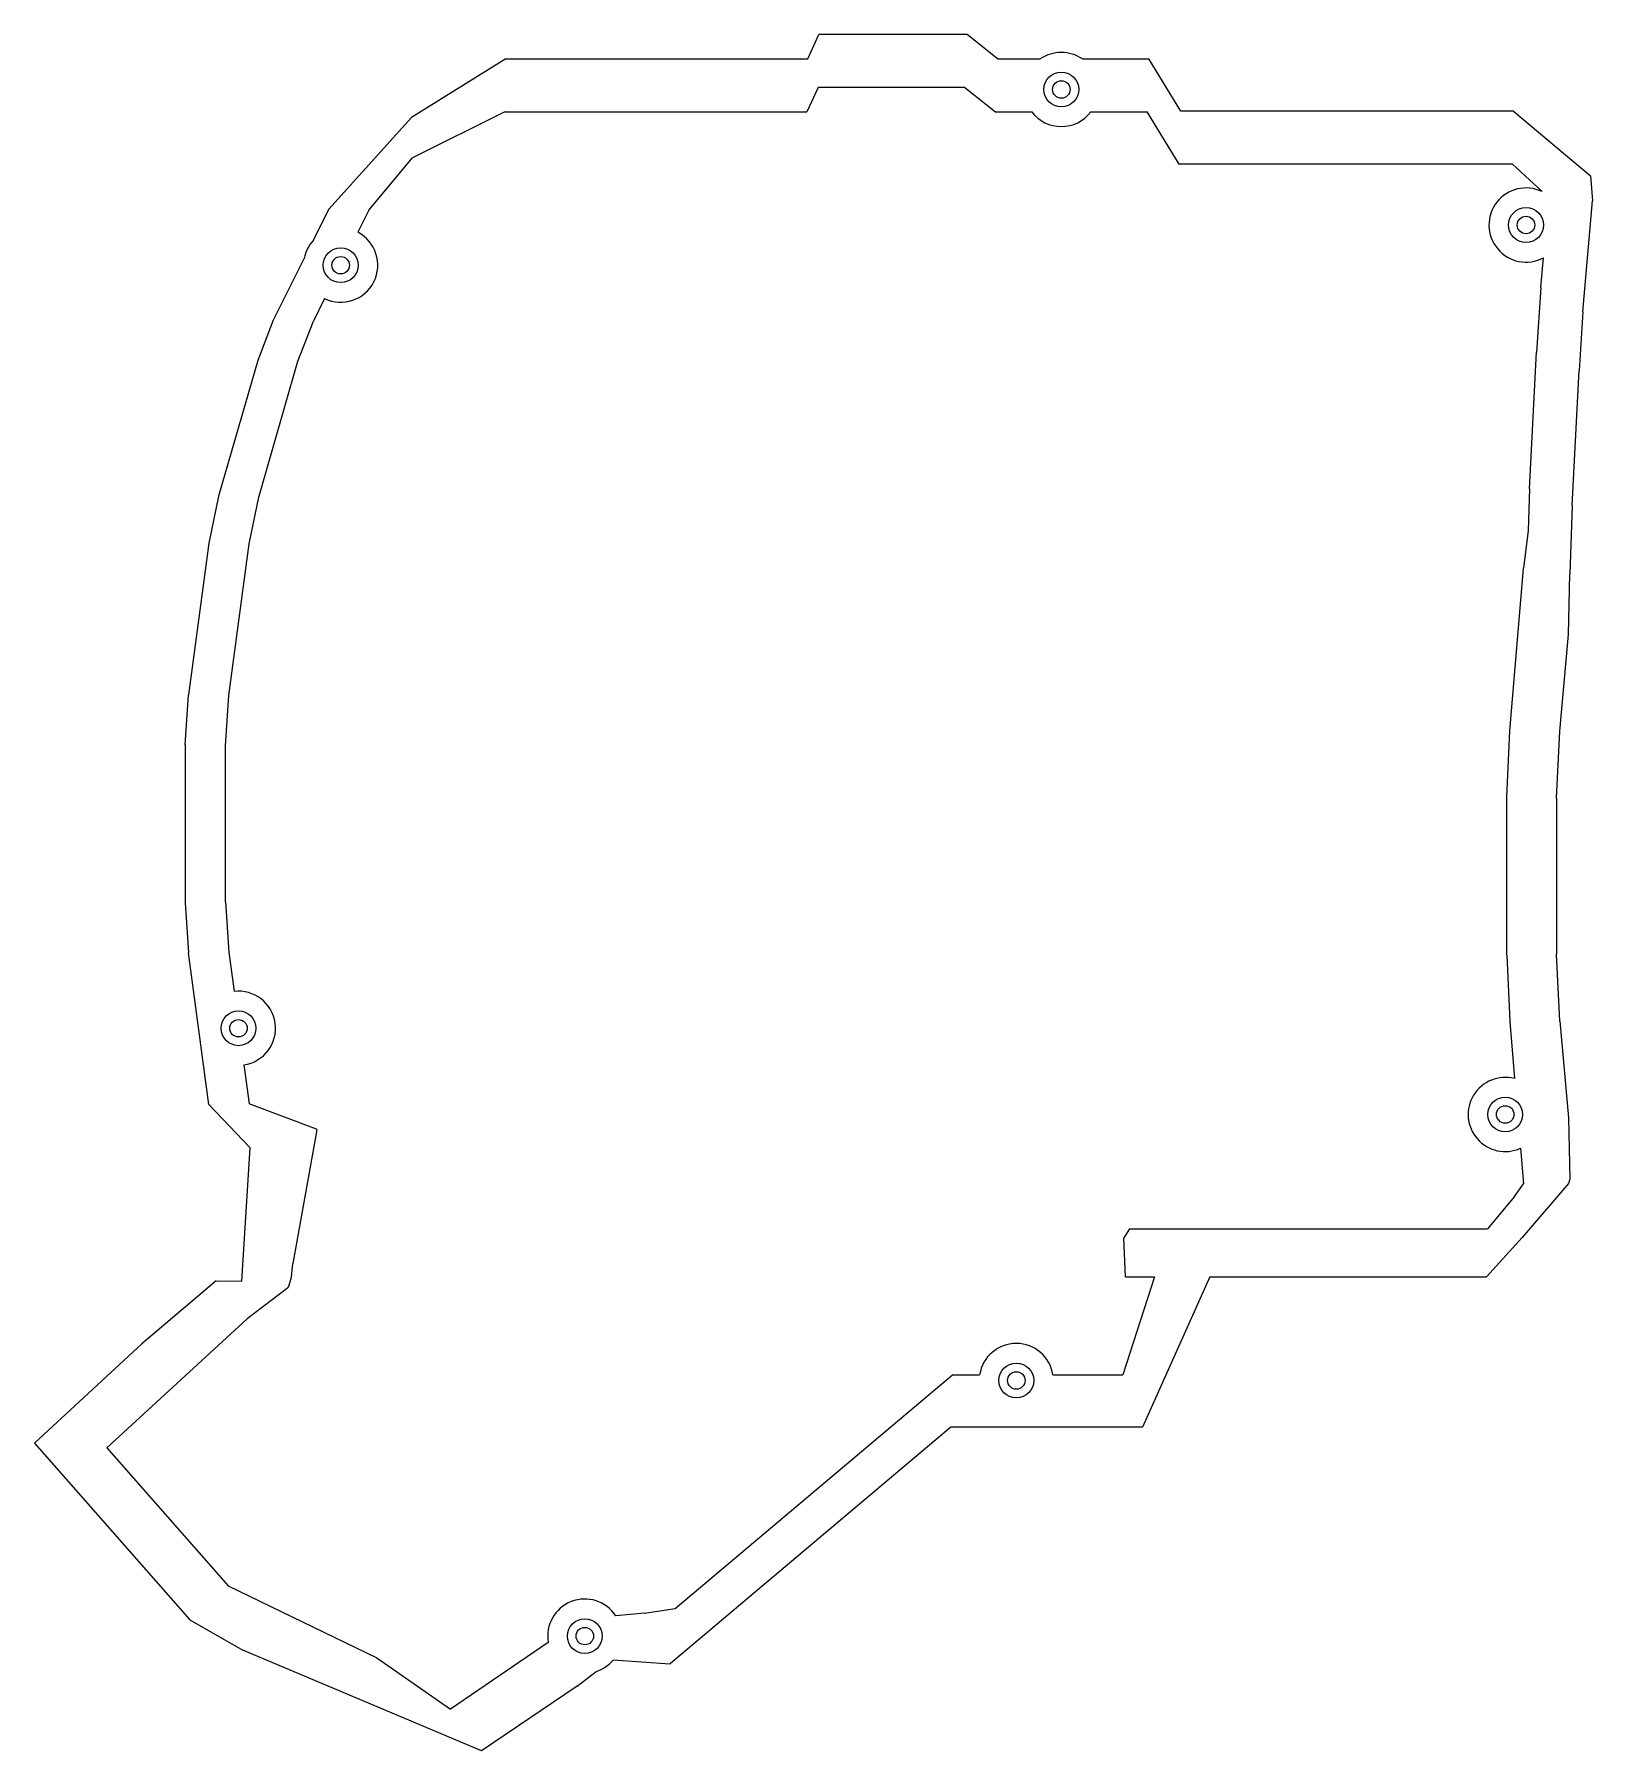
# Model space of a CAD drawing. Header units: metres. Extents: x -111 to 68, y -106 to 91.
import ezdxf

# ---------------------------------------------------------------- set-up
doc = ezdxf.new("R2010")
doc.units = ezdxf.units.M

msp = doc.modelspace()

# ---------------------------------------------------------------- linework, layer by layer
for p, q in [((-22.49, 87.7, -5), (-21.23, 90.52, -5)), ((-22.49, 87.7), (-21.23, 90.52)), ((-4.22, 90.52, -5), (-21.23, 90.52, -5)), ((-21.23, 90.52, -5), (-21.23, 90.52)), ((-4.22, 90.52), (-21.23, 90.52)), ((-0.74, 87.7, -5), (-4.22, 90.52, -5)), ((-4.22, 90.52, -5), (-4.22, 90.52)), ((-0.74, 87.7), (-4.22, 90.52)), ((-57.09, 87.7, -5), (-67.91, 80.97, -5)), ((-57.09, 87.7), (-67.91, 80.97)), ((-57.09, 87.7, -5), (-22.49, 87.7, -5)), ((-57.09, 87.7, -5), (-57.09, 87.7)), ((-57.09, 87.7), (-22.49, 87.7)), ((-22.49, 87.7, -5), (-22.49, 87.7)), ((-0.74, 87.7, -5), (4.17, 87.7, -5)), ((-0.74, 87.7, -5), (-0.74, 87.7)), ((-0.74, 87.7), (4.17, 87.7)), ((4.17, 87.7, -5), (4.17, 87.7)), ((9.01, 87.7, -5), (16.64, 87.7, -5)), ((9.01, 87.7, -5), (9.01, 87.7)), ((9.01, 87.7), (16.64, 87.7)), ((20.28, 81.7, -5), (16.64, 87.7, -5)), ((16.64, 87.7, -5), (16.64, 87.7)), ((20.28, 81.7), (16.64, 87.7)), ((-21.28, 84.44), (-22.58, 81.62)), ((-21.28, 84.44, -2), (-22.58, 81.62, -2)), ((-4.46, 84.44), (-21.28, 84.44)), ((-4.46, 84.44, -2), (-21.28, 84.44, -2)), ((-21.28, 84.44, -2), (-21.28, 84.44)), ((-4.46, 84.44), (-0.95, 81.62)), ((-4.46, 84.44, -2), (-0.95, 81.62, -2)), ((-4.46, 84.44, -2), (-4.46, 84.44)), ((7.59, 84.2, -4), (7.59, 84.2)), ((8.59, 84.2, -5), (8.59, 84.2, -4)), ((-77.41, 70.47, -5), (-67.91, 80.97, -5)), ((-77.41, 70.47), (-67.91, 80.97)), ((-67.91, 80.97, -5), (-67.91, 80.97)), ((-57.21, 81.62), (-67.81, 76.37)), ((-57.21, 81.62, -2), (-67.81, 76.37, -2)), ((-57.21, 81.62), (-22.58, 81.62)), ((-57.21, 81.62, -2), (-22.58, 81.62, -2)), ((-57.21, 81.62, -2), (-57.21, 81.62)), ((-22.58, 81.62, -2), (-22.58, 81.62)), ((-0.95, 81.62), (3.21, 81.62)), ((-0.95, 81.62, -2), (3.21, 81.62, -2)), ((-0.95, 81.62, -2), (-0.95, 81.62)), ((3.21, 81.62, -2), (3.21, 81.62)), ((9.98, 81.62), (16.44, 81.62)), ((9.98, 81.62, -2), (16.44, 81.62, -2)), ((9.98, 81.62, -2), (9.98, 81.62)), ((20.1, 75.62), (16.44, 81.62)), ((20.1, 75.62, -2), (16.44, 81.62, -2)), ((16.44, 81.62, -2), (16.44, 81.62)), ((58.46, 81.7, -5), (20.28, 81.7, -5)), ((20.28, 81.7, -5), (20.28, 81.7)), ((58.46, 81.7), (20.28, 81.7)), ((58.46, 81.7, -5), (67.28, 74.28, -5)), ((58.46, 81.7, -5), (58.46, 81.7)), ((58.46, 81.7), (67.28, 74.28)), ((-72.81, 70.37), (-67.81, 76.37)), ((-72.81, 70.37, -2), (-67.81, 76.37, -2)), ((-67.81, 76.37, -2), (-67.81, 76.37)), ((58.32, 75.62), (20.1, 75.62)), ((58.32, 75.62, -2), (20.1, 75.62, -2)), ((20.1, 75.62, -2), (20.1, 75.62)), ((58.32, 75.62), (61.73, 72.49)), ((58.32, 75.62, -2), (61.73, 72.49, -2)), ((58.32, 75.62, -2), (58.32, 75.62)), ((67.28, 74.28, -5), (67.52, 71.45, -5)), ((67.28, 74.28, -5), (67.28, 74.28)), ((67.28, 74.28), (67.52, 71.45)), ((61.73, 72.49, -2), (61.73, 72.49)), ((66.41, 58.72, -5), (67.52, 71.45, -5)), ((66.41, 58.72), (67.52, 71.45)), ((67.52, 71.45, -5), (67.52, 71.45)), ((-77.41, 70.47, -5), (-79.18, 66.92, -5)), ((-77.41, 70.47), (-79.18, 66.92)), ((-77.41, 70.47, -5), (-77.41, 70.47)), ((-72.81, 70.37), (-74.08, 67.83)), ((-72.81, 70.37, -2), (-74.08, 67.83, -2)), ((-72.81, 70.37, -2), (-72.81, 70.37)), ((-79.18, 66.92, -5), (-79.18, 66.92)), ((-74.08, 67.83, -2), (-74.08, 67.83)), ((60.88, 68.66, -4), (60.88, 68.66)), ((61.88, 68.66, -5), (61.88, 68.66, -4)), ((-80.22, 64.84, -5), (-83.77, 57.74, -5)), ((-80.22, 64.84), (-83.77, 57.74)), ((-80.22, 64.84, -5), (-80.22, 64.84)), ((-75.04, 64.05, -4), (-75.04, 64.05)), ((-74.04, 64.05, -5), (-74.04, 64.05, -4)), ((61.58, 61.48), (61.88, 64.9)), ((61.58, 61.48, -2), (61.88, 64.9, -2)), ((61.88, 64.9, -2), (61.88, 64.9)), ((61.58, 61.48), (61.08, 54.08)), ((61.58, 61.48, -2), (61.08, 54.08, -2)), ((61.58, 61.48, -2), (61.58, 61.48)), ((-77.88, 60.22), (-79.17, 57.64)), ((-77.88, 60.22, -2), (-79.17, 57.64, -2)), ((-77.88, 60.22, -2), (-77.88, 60.22)), ((-83.77, 57.74, -5), (-85.54, 53.14, -5)), ((-83.77, 57.74), (-85.54, 53.14)), ((-83.77, 57.74, -5), (-83.77, 57.74)), ((-80.94, 53.04), (-79.17, 57.64)), ((-80.94, 53.04, -2), (-79.17, 57.64, -2)), ((-79.17, 57.64, -2), (-79.17, 57.64)), ((66.41, 58.72, -5), (65.96, 51.99, -5)), ((66.41, 58.72), (65.96, 51.99)), ((66.41, 58.72, -5), (66.41, 58.72)), ((60.29, 38.4), (61.08, 54.08)), ((60.29, 38.4, -2), (61.08, 54.08, -2)), ((61.08, 54.08, -2), (61.08, 54.08)), ((-85.54, 53.14, -5), (-90.04, 37.55, -5)), ((-85.54, 53.14), (-90.04, 37.55)), ((-85.54, 53.14, -5), (-85.54, 53.14)), ((-85.44, 37.45), (-80.94, 53.04)), ((-85.44, 37.45, -2), (-80.94, 53.04, -2)), ((-80.94, 53.04, -2), (-80.94, 53.04)), ((65.18, 36.49, -5), (65.96, 51.99, -5)), ((65.18, 36.49), (65.96, 51.99)), ((65.96, 51.99, -5), (65.96, 51.99)), ((-90.04, 37.55, -5), (-91.15, 32.19, -5)), ((-90.04, 37.55), (-91.15, 32.19)), ((-90.04, 37.55, -5), (-90.04, 37.55)), ((-86.55, 32.09), (-85.44, 37.45)), ((-86.55, 32.09, -2), (-85.44, 37.45, -2)), ((-85.44, 37.45, -2), (-85.44, 37.45)), ((60.29, 38.4), (60.12, 33.58)), ((60.29, 38.4, -2), (60.12, 33.58, -2)), ((60.29, 38.4, -2), (60.29, 38.4)), ((65.18, 36.49, -5), (64.9, 28.65, -5)), ((65.18, 36.49), (64.9, 28.65)), ((65.18, 36.49, -5), (65.18, 36.49)), ((60.12, 33.58), (59.59, 29.37)), ((60.12, 33.58, -2), (59.59, 29.37, -2)), ((60.12, 33.58, -2), (60.12, 33.58)), ((-91.15, 32.19, -5), (-93.48, 14.8, -5)), ((-91.15, 32.19), (-93.48, 14.8)), ((-91.15, 32.19, -5), (-91.15, 32.19)), ((-88.88, 14.7), (-86.55, 32.09)), ((-88.88, 14.7, -2), (-86.55, 32.09, -2)), ((-86.55, 32.09, -2), (-86.55, 32.09)), ((58.02, 10.67), (59.58, 29.27)), ((58.02, 10.67, -2), (59.58, 29.27, -2)), ((59.58, 29.27), (59.59, 29.36)), ((59.58, 29.27, -2), (59.59, 29.36, -2)), ((59.58, 29.27, -2), (59.58, 29.27)), ((59.59, 29.37), (59.59, 29.36)), ((59.59, 29.37, -2), (59.59, 29.36, -2)), ((59.59, 29.37, -2), (59.59, 29.37)), ((59.59, 29.36, -2), (59.59, 29.36)), ((64.74, 21.7, -5), (64.9, 28.65, -5)), ((64.74, 21.7), (64.9, 28.65)), ((64.9, 28.65, -5), (64.9, 28.65)), ((63.74, 10.64, -5), (64.74, 21.7, -5)), ((63.74, 10.64), (64.74, 21.7)), ((64.74, 21.7, -5), (64.74, 21.7)), ((-93.86, 9.05, -5), (-93.48, 14.8, -5)), ((-93.86, 9.05), (-93.48, 14.8)), ((-93.48, 14.8, -5), (-93.48, 14.8)), ((-89.26, 8.95), (-88.88, 14.7)), ((-89.26, 8.95, -2), (-88.88, 14.7, -2)), ((-88.88, 14.7, -2), (-88.88, 14.7)), ((57.69, 3.05), (58.02, 10.67)), ((57.69, 3.05, -2), (58.02, 10.67, -2)), ((58.02, 10.67, -2), (58.02, 10.67)), ((63.39, 2.95, -5), (63.74, 10.64, -5)), ((63.39, 2.95), (63.74, 10.64)), ((63.74, 10.64, -5), (63.74, 10.64)), ((-93.86, 9.05, -5), (-93.86, -9.05, -5)), ((-93.86, 9.05, -5), (-93.86, 9.05)), ((-93.86, 9.05), (-93.86, -9.05)), ((-89.26, -8.95), (-89.26, 8.95)), ((-89.26, 8.95, -2), (-89.26, 8.95)), ((-89.26, -8.95, -2), (-89.26, 8.95, -2)), ((57.69, -15.05), (57.69, 3.05)), ((57.69, -15.05, -2), (57.69, 3.05, -2)), ((57.69, 3.05, -2), (57.69, 3.05)), ((63.39, 2.95, -5), (63.39, -14.95, -5)), ((63.39, 2.95, -5), (63.39, 2.95)), ((63.39, 2.95), (63.39, -14.95)), ((-93.86, -9.05, -5), (-93.48, -14.8, -5)), ((-93.86, -9.05, -5), (-93.86, -9.05)), ((-93.86, -9.05), (-93.48, -14.8)), ((-89.26, -8.95), (-88.88, -14.7)), ((-89.26, -8.95, -2), (-89.26, -8.95)), ((-89.26, -8.95, -2), (-88.88, -14.7, -2)), ((-91.15, -32.19, -5), (-93.48, -14.8, -5)), ((-93.48, -14.8, -5), (-93.48, -14.8)), ((-91.15, -32.19), (-93.48, -14.8)), ((-88.88, -14.7), (-88.27, -19.22)), ((-88.88, -14.7, -2), (-88.88, -14.7)), ((-88.88, -14.7, -2), (-88.27, -19.22, -2)), ((57.69, -15.05), (58.02, -22.67)), ((57.69, -15.05, -2), (58.02, -22.67, -2)), ((57.69, -15.05, -2), (57.69, -15.05)), ((63.74, -22.64, -5), (63.39, -14.95, -5)), ((63.39, -14.95, -5), (63.39, -14.95)), ((63.74, -22.64), (63.39, -14.95)), ((-88.27, -19.22, -2), (-88.27, -19.22)), ((-86.76, -23.44, -4), (-86.76, -23.44)), ((-85.76, -23.44, -5), (-85.76, -23.44, -4)), ((58.02, -22.67), (58.57, -29.21)), ((58.02, -22.67, -2), (58.57, -29.21, -2)), ((58.02, -22.67, -2), (58.02, -22.67)), ((63.74, -22.64, -5), (64.74, -33.7, -5)), ((63.74, -22.64, -5), (63.74, -22.64)), ((63.74, -22.64), (64.74, -33.7)), ((-87.14, -27.65), (-86.55, -32.09)), ((-87.14, -27.65, -2), (-87.14, -27.65)), ((-87.14, -27.65, -2), (-86.55, -32.09, -2)), ((58.57, -29.21, -2), (58.57, -29.21)), ((-86.45, -37.1, -5), (-91.15, -32.19, -5)), ((-91.15, -32.19, -5), (-91.15, -32.19)), ((-86.45, -37.1), (-91.15, -32.19)), ((-78.8, -35), (-86.55, -32.09)), ((-86.55, -32.09, -2), (-86.55, -32.09)), ((-78.8, -35, -2), (-86.55, -32.09, -2)), ((58.49, -33.33, -4), (58.49, -33.33)), ((59.49, -33.33, -5), (59.49, -33.33, -4)), ((-78.77, -35.09), (-81.51, -50.42)), ((-78.77, -35.09, -2), (-81.51, -50.42, -2)), ((-78.77, -35.09), (-78.8, -35)), ((-78.8, -35, -2), (-78.8, -35)), ((-78.77, -35.09, -2), (-78.8, -35, -2)), ((-78.77, -35.09, -2), (-78.77, -35.09)), ((64.74, -33.7, -5), (64.9, -40.75, -5)), ((64.74, -33.7, -5), (64.74, -33.7)), ((64.74, -33.7), (64.9, -40.75)), ((-86.45, -37.1, -5), (-87.41, -52.45, -5)), ((-86.45, -37.1), (-87.41, -52.45)), ((-86.45, -37.1, -5), (-86.45, -37.1)), ((59.24, -37.21), (59.58, -41.27)), ((59.24, -37.21, -2), (59.58, -41.27, -2)), ((59.24, -37.21, -2), (59.24, -37.21)), ((58.57, -42.74), (59.58, -41.27)), ((58.57, -42.74, -2), (59.58, -41.27, -2)), ((64.74, -41.25, -5), (59.43, -47.43, -5)), ((64.74, -41.25), (59.43, -47.43)), ((59.58, -41.27, -2), (59.58, -41.27)), ((64.9, -40.75, -5), (64.74, -41.25, -5)), ((64.9, -40.75), (64.74, -41.25)), ((64.74, -41.25, -5), (64.74, -41.25)), ((64.9, -40.75, -5), (64.9, -40.75)), ((58.57, -42.74), (55.47, -46.45)), ((58.57, -42.74, -2), (55.47, -46.45, -2)), ((58.57, -42.74, -2), (58.57, -42.74)), ((14.42, -46.45), (13.75, -47.48)), ((14.42, -46.45, -2), (13.75, -47.48, -2)), ((14.42, -46.45), (55.47, -46.45)), ((14.42, -46.45, -2), (14.42, -46.45)), ((14.42, -46.45, -2), (55.47, -46.45, -2)), ((55.47, -46.45, -2), (55.47, -46.45)), ((13.96, -51.93), (13.75, -47.48)), ((13.96, -51.93, -2), (13.75, -47.48, -2)), ((13.75, -47.48, -2), (13.75, -47.48)), ((55.34, -51.93, -5), (59.43, -47.43, -5)), ((55.34, -51.93), (59.43, -47.43)), ((59.43, -47.43, -5), (59.43, -47.43)), ((-81.7, -51.98), (-81.51, -50.42)), ((-81.7, -51.98, -2), (-81.51, -50.42, -2)), ((-81.51, -50.42, -2), (-81.51, -50.42)), ((-90.33, -52.39, -5), (-98.84, -59.64, -5)), ((-90.33, -52.39), (-98.84, -59.64)), ((-90.33, -52.39, -5), (-87.41, -52.45, -5)), ((-90.33, -52.39, -5), (-90.33, -52.39)), ((-90.33, -52.39), (-87.41, -52.45)), ((-87.41, -52.45, -5), (-87.41, -52.45)), ((-81.96, -52.9), (-82.13, -53.25)), ((-81.96, -52.9, -2), (-82.13, -53.25, -2)), ((-81.96, -52.9), (-81.7, -51.98)), ((-81.96, -52.9, -2), (-81.7, -51.98, -2)), ((-81.96, -52.9, -2), (-81.96, -52.9)), ((-81.7, -51.98, -2), (-81.7, -51.98)), ((17.26, -51.93), (13.66, -63.19)), ((17.26, -51.93, -2), (13.66, -63.19, -2)), ((13.96, -51.93), (17.26, -51.93)), ((13.96, -51.93, -2), (17.26, -51.93, -2)), ((13.96, -51.93, -2), (13.96, -51.93)), ((23.62, -51.93, -5), (15.89, -69.17, -5)), ((23.62, -51.93), (15.89, -69.17)), ((17.26, -51.93, -2), (17.26, -51.93)), ((23.62, -51.93, -5), (55.34, -51.93, -5)), ((23.62, -51.93, -5), (23.62, -51.93)), ((23.62, -51.93), (55.34, -51.93)), ((55.34, -51.93, -5), (55.34, -51.93)), ((-82.14, -53.26), (-86.78, -56.77)), ((-82.14, -53.26, -2), (-86.78, -56.77, -2)), ((-82.13, -53.25), (-82.14, -53.26)), ((-82.13, -53.25, -2), (-82.14, -53.26, -2)), ((-82.14, -53.26, -2), (-82.14, -53.26)), ((-82.13, -53.25, -2), (-82.13, -53.25)), ((-86.78, -56.77), (-102.85, -71.54)), ((-86.78, -56.77, -2), (-102.85, -71.54, -2)), ((-86.78, -56.77, -2), (-86.78, -56.77)), ((-98.84, -59.64, -5), (-111.1, -70.97, -5)), ((-98.84, -59.64), (-111.1, -70.97)), ((-98.84, -59.64, -5), (-98.84, -59.64)), ((-37.7, -89.98), (-5.89, -63.19)), ((-37.7, -89.98, -2), (-5.89, -63.19, -2)), ((-5.89, -63.19), (-2.78, -63.19)), ((-5.89, -63.19, -2), (-5.89, -63.19)), ((-5.89, -63.19, -2), (-2.78, -63.19, -2)), ((-2.78, -63.19, -2), (-2.78, -63.19)), ((2.43, -63.83, -4), (2.43, -63.83)), ((3.43, -63.83, -5), (3.43, -63.83, -4)), ((5.63, -63.19), (13.66, -63.19)), ((5.63, -63.19, -2), (5.63, -63.19)), ((5.63, -63.19, -2), (13.66, -63.19, -2)), ((13.66, -63.19, -2), (13.66, -63.19)), ((-6.09, -69.17, -5), (-38.24, -96.29, -5)), ((-6.09, -69.17), (-38.24, -96.29)), ((15.89, -69.17, -5), (-6.09, -69.17, -5)), ((-6.09, -69.17, -5), (-6.09, -69.17)), ((15.89, -69.17), (-6.09, -69.17)), ((15.89, -69.17, -5), (15.89, -69.17)), ((-111.16, -71.03, -5), (-111.17, -71.03, -5)), ((-111.17, -71.03, -5), (-93.35, -91.26, -5)), ((-111.17, -71.03, -5), (-111.17, -71.03)), ((-111.17, -71.03), (-93.35, -91.26)), ((-111.16, -71.03), (-111.17, -71.03)), ((-111.16, -71.03, -5), (-111.1, -70.97, -5)), ((-111.16, -71.03), (-111.1, -70.97)), ((-111.16, -71.03, -5), (-111.16, -71.03)), ((-111.1, -70.97, -5), (-111.1, -70.97)), ((-102.85, -71.54), (-88.94, -87.38)), ((-102.85, -71.54, -2), (-102.85, -71.54)), ((-102.85, -71.54, -2), (-88.94, -87.38, -2)), ((-88.94, -87.38), (-71.89, -95.63)), ((-88.94, -87.38, -2), (-88.94, -87.38)), ((-88.94, -87.38, -2), (-71.89, -95.63, -2)), ((-41.21, -90.52), (-44.49, -90.81)), ((-41.21, -90.52, -2), (-44.49, -90.81, -2)), ((-41.21, -90.52), (-37.7, -89.98)), ((-41.21, -90.52, -2), (-37.7, -89.98, -2)), ((-41.21, -90.52, -2), (-41.21, -90.52)), ((-37.7, -89.98, -2), (-37.7, -89.98)), ((-93.35, -91.26, -5), (-87.25, -94.77, -5)), ((-93.35, -91.26, -5), (-93.35, -91.26)), ((-93.35, -91.26), (-87.25, -94.77)), ((-44.49, -90.81, -2), (-44.49, -90.81)), ((-52.25, -93.86), (-63.45, -101.51)), ((-52.25, -93.86, -2), (-63.45, -101.51, -2)), ((-52.25, -93.86, -2), (-52.25, -93.86)), ((-47.05, -93.14, -4), (-47.05, -93.14)), ((-46.05, -93.14, -5), (-46.05, -93.14, -4)), ((-59.88, -106.28, -5), (-87.25, -94.77, -5)), ((-87.25, -94.77, -5), (-87.25, -94.77)), ((-59.88, -106.28), (-87.25, -94.77)), ((-71.89, -95.63), (-63.45, -101.51)), ((-71.89, -95.63, -2), (-71.89, -95.63)), ((-71.89, -95.63, -2), (-63.45, -101.51, -2)), ((-44.78, -95.85, -5), (-38.31, -96.33, -5)), ((-44.78, -95.85, -5), (-44.78, -95.85)), ((-44.78, -95.85), (-38.31, -96.33)), ((-38.31, -96.33, -5), (-38.24, -96.29, -5)), ((-38.31, -96.33), (-38.24, -96.29)), ((-38.31, -96.33, -5), (-38.31, -96.33)), ((-38.24, -96.29, -5), (-38.24, -96.29)), ((-48.93, -98.89, -5), (-46.73, -97.18, -5)), ((-48.93, -98.89), (-46.73, -97.18)), ((-46.73, -97.18, -5), (-46.73, -97.18)), ((-48.93, -98.89, -5), (-59.88, -106.28, -5)), ((-48.93, -98.89), (-59.88, -106.28)), ((-48.93, -98.89, -5), (-48.93, -98.89)), ((-63.45, -101.51, -2), (-63.45, -101.51)), ((-59.88, -106.28, -5), (-59.88, -106.28))]:
    msp.add_line(p, q)
for centre, radius in [((6.59, 84.2, -5), 2), ((6.59, 84.2, -4), 2), ((6.59, 84.2), 1), ((6.59, 84.2, -4), 1), ((59.88, 68.66, -5), 2), ((59.88, 68.66, -4), 2), ((59.88, 68.66), 1), ((59.88, 68.66, -4), 1), ((-76.04, 64.05, -5), 2), ((-76.04, 64.05, -4), 2), ((-76.04, 64.05), 1), ((-76.04, 64.05, -4), 1), ((-87.76, -23.44, -5), 2), ((-87.76, -23.44, -4), 2), ((-87.76, -23.44), 1), ((-87.76, -23.44, -4), 1), ((57.49, -33.33, -5), 2), ((57.49, -33.33, -4), 2), ((57.49, -33.33), 1), ((57.49, -33.33, -4), 1), ((1.43, -63.83, -5), 2), ((1.43, -63.83, -4), 2), ((1.43, -63.83), 1), ((1.43, -63.83, -4), 1), ((-48.05, -93.14, -5), 2), ((-48.05, -93.14, -4), 2), ((-48.05, -93.14), 1), ((-48.05, -93.14, -4), 1)]:
    msp.add_circle(centre, radius)
for centre, start, end in [((6.59, 84.2, -5), 55.3464, 124.6536), ((6.59, 84.2), 55.3464, 124.6536), ((6.59, 84.2), 217.3416, 322.6584), ((6.59, 84.2, -2), 217.3416, 322.6584), ((59.88, 68.66), 64.1742, 298.0347), ((59.88, 68.66, -2), 64.1742, 298.0347), ((-76.04, 64.05, -5), 137.5251, 169.3449), ((-76.04, 64.05), 137.5251, 169.3449), ((-76.04, 64.05), 244.3383, 422.5317), ((-76.04, 64.05, -2), 244.3383, 422.5317), ((-87.76, -23.44), 278.3875, 456.874), ((-87.76, -23.44, -2), 278.3875, 456.874), ((57.49, -33.33), 75.4068, 294.2225), ((57.49, -33.33, -2), 75.4068, 294.2225), ((1.43, -63.83), 8.7154, 171.2846), ((1.43, -63.83, -2), 8.7154, 171.2846), ((-48.05, -93.14), 33.1703, 189.8192), ((-48.05, -93.14, -2), 33.1703, 189.8192), ((-48.05, -93.14, -5), 288.1252, 320.3662), ((-48.05, -93.14), 288.1252, 320.3662)]:
    msp.add_arc(centre, 4.25, start, end)

doc.saveas('drawing.dxf')
